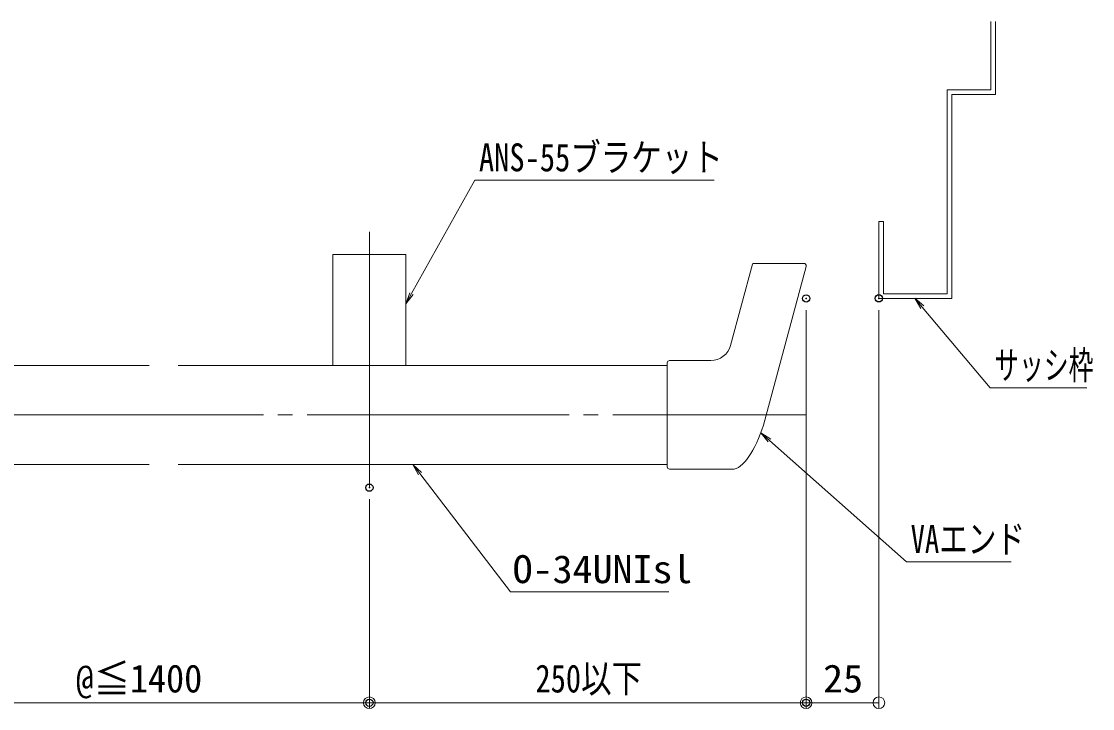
# Model space of a CAD drawing. Units: millimetres, scale not verified. Extents: x -800 to 800, y -554 to 554.
# Drawn here: x 70.7 to 438.6, y -59.6 to 176.3 of the extents above; entities that cross this region are included whole.
import ezdxf
from ezdxf.enums import TextEntityAlignment as Align

# ---------------------------------------------------------------- set-up
doc = ezdxf.new("R2010")
doc.units = ezdxf.units.MM
doc.header["$LTSCALE"] = 5
doc.header["$PDMODE"] = 32
doc.header["$PDSIZE"] = 2.5
doc.linetypes.add('LONG_CHAIN', pattern=[21, 18, -1, 1, -1])
for name, color, linetype, lineweight in [('0-0_4手摺（外線）', 3, 'Continuous', 9), ('0-1_6寸法', 1, 'Continuous', 9), ('0-2_0', 7, 'Continuous', 9), ('0-4_3ブラケット芯', 4, 'LONG_CHAIN', 9), ('0-5_4手摺芯', 5, 'LONG_CHAIN', 9), ('0-8_1躯体（鉄骨）', 134, 'Continuous', 9), ('0-9_3ブラケット', 4, 'Continuous', 9), ('1-F_6文字', 2, 'Continuous', 9)]:
    doc.layers.add(name, color=color, linetype=linetype, lineweight=lineweight)
doc.layers.add('0-3_Defpoints', color=7, linetype='Continuous')
doc.styles.add('ＭＳ ゴシック', font='')
doc.styles.get('ＭＳ ゴシック').set_extended_font_data('MS Gothic')

# ---------------------------------------------------------------- blocks, each defined once
blk = doc.blocks.new('_Origin')
at = {"layer": '0-2_0', "color": 1}
blk.add_line((0, 0), (-5, 0), dxfattribs=at)
blk.add_circle((0, 0), 2.5, dxfattribs=at)
blk = doc.blocks.new('MLeader15')
at = {"layer": '1-F_6文字'}
blk.add_line((379.601, 77.834), (377.536, 81.324), dxfattribs=at)
at = {"layer": '1-F_6文字', "color": 1}
blk.add_line((404.922, 50.488), (436.656, 50.488), dxfattribs=at)
at = {"layer": '1-F_6文字'}
blk.add_lwpolyline([(380.621, 78.693), (377.536, 81.324), (380.111, 78.263)], dxfattribs=at)
at = {"layer": '1-F_6文字', "color": 1}
blk.add_lwpolyline([(380.111, 78.263), (403.482, 50.488), (404.922, 50.488)], dxfattribs=at)
at = {"layer": '1-F_6文字', "style": 'ＭＳ ゴシック', "width": 0.65}
blk.add_text('サッシ枠', height=9.604, dxfattribs=at).set_placement((404.868, 50.638), align=Align.BOTTOM_LEFT)
blk = doc.blocks.new('MLeader20')
at = {"layer": '1-F_6文字', "color": 1}
blk.add_line((227.846, 121.842), (308.699, 121.842), dxfattribs=at)
at = {"layer": '1-F_6文字'}
blk.add_line((205.265, 82.565), (202.735, 79.396), dxfattribs=at)
at = {"layer": '1-F_6文字', "color": 1}
blk.add_lwpolyline([(204.683, 82.89), (226.406, 121.842), (227.846, 121.842)], dxfattribs=at)
at = {"layer": '1-F_6文字'}
blk.add_lwpolyline([(204.101, 83.214), (202.735, 79.396), (204.683, 82.89)], dxfattribs=at)
at = {"layer": '1-F_6文字', "style": 'ＭＳ ゴシック', "width": 0.8}
blk.add_text('ANS-55ブラケット', height=9.604, dxfattribs=at).set_placement((227.873, 121.991), align=Align.BOTTOM_LEFT)
blk = doc.blocks.new('MLeader21')
at = {"layer": '1-F_6文字'}
blk.add_line((327.24, 31.953), (324.687, 35.103), dxfattribs=at)
at = {"layer": '1-F_6文字', "color": 1}
blk.add_line((376.121, -9.159), (410.622, -9.159), dxfattribs=at)
at = {"layer": '1-F_6文字'}
blk.add_lwpolyline([(328.124, 32.951), (324.687, 35.103), (327.682, 32.452)], dxfattribs=at)
at = {"layer": '1-F_6文字', "color": 1}
blk.add_lwpolyline([(327.682, 32.452), (374.681, -9.159), (376.121, -9.159)], dxfattribs=at)
at = {"layer": '1-F_6文字', "style": 'ＭＳ ゴシック', "width": 0.75}
blk.add_text('VAエンド', height=9.604, dxfattribs=at).set_placement((376.147, -9.009), align=Align.BOTTOM_LEFT)
blk = doc.blocks.new('MLeader22')
at = {"layer": '1-F_6文字'}
blk.add_line((207.074, 20.681), (205.175, 24.264), dxfattribs=at)
at = {"layer": '1-F_6文字', "color": 1}
blk.add_line((240.094, -19.547), (293.121, -19.547), dxfattribs=at)
at = {"layer": '1-F_6文字'}
blk.add_lwpolyline([(208.133, 21.49), (205.175, 24.264), (207.604, 21.086)], dxfattribs=at)
at = {"layer": '1-F_6文字', "color": 1}
blk.add_lwpolyline([(207.604, 21.086), (238.654, -19.547), (240.094, -19.547)], dxfattribs=at)
at = {"layer": '1-F_6文字', "style": 'ＭＳ ゴシック', "width": 1.05}
blk.add_text('O-34UNIsl', height=9.604, dxfattribs=at).set_placement((239.454, -19.397), align=Align.BOTTOM_LEFT)

msp = doc.modelspace()

# ---------------------------------------------------------------- linework, layer by layer
at = {"layer": '0-0_4手摺（外線）'}
for p, q in [((314.296, 65.102), (321.783, 93.041)), ((322.072, 93.264), (339.435, 93.264)), ((326.041, 39.387), (340.207, 92.257)), ((292.545, 23.414), (292.545, 59.114)), ((307.535, 59.914), (293.345, 59.914)), ((-67.011, 58.264), (114.612, 58.264)), ((124.612, 58.264), (292.545, 58.264)), ((-67.011, 24.264), (114.612, 24.264)), ((124.612, 24.264), (292.545, 24.264)), ((315.536, 22.614), (293.345, 22.614))]:
    msp.add_line(p, q, dxfattribs=at)
for centre, radius, start, end in [((322.072, 92.964), 0.3, 90, 165), ((339.435, 92.464), 0.8, 345, 90), ((307.535, 66.914), 7, 270, 345), ((293.345, 59.114), 0.8, 90, 180), ((293.345, 23.414), 0.8, 180, 270)]:
    msp.add_arc(centre, radius, start, end, dxfattribs=at)
msp.add_ellipse((319.038, 41.264), major_axis=(4.997, 18.65), ratio=0.375494, start_param=3.3421443, end_param=4.712389, dxfattribs=at)
at = {"layer": '0-1_6寸法'}
for p, q in [((365.235, 77.264), (365.235, -59.586)), ((340.235, 77.242), (340.235, -59.586)), ((340.235, 77.242), (340.235, -59.586)), ((190.235, 12.264), (190.235, -59.586)), ((190.235, 12.264), (190.235, -59.586)), ((36.589, -57.586), (186.235, -57.586)), ((336.235, -57.586), (194.235, -57.586)), ((361.235, -57.586), (344.235, -57.586))]:
    msp.add_line(p, q, dxfattribs=at)
at = {"layer": '0-3_Defpoints'}
for p in [(340.235, 81.242), (365.235, 81.264), (190.235, 16.264), (190.235, 16.264), (190.235, -57.586), (190.235, -57.586), (340.235, -57.586)]:
    msp.add_point(p, dxfattribs=at)
at = {"layer": '0-4_3ブラケット芯'}
msp.add_line((190.235, 16.264), (190.235, 104.14), dxfattribs=at)
at = {"layer": '0-5_4手摺芯'}
msp.add_line((-146.18, 41.264), (340.235, 41.264), dxfattribs=at)
at = {"layer": '0-8_1躯体（鉄骨）'}
for p, q in [((405.235, 151.264), (405.235, 176.347)), ((390.235, 151.264), (405.235, 151.264)), ((390.235, 81.264), (390.235, 151.264)), ((365.235, 81.264), (365.235, 107.688)), ((365.235, 107.688), (366.835, 107.688)), ((366.835, 82.864), (366.835, 107.688)), ((365.235, 81.264), (390.235, 81.264))]:
    msp.add_line(p, q, dxfattribs=at)
msp.add_lwpolyline([(366.835, 82.864), (388.635, 82.864), (388.635, 152.864), (403.635, 152.864), (403.635, 176.347)], dxfattribs=at)
at = {"layer": '0-9_3ブラケット'}
for p, q in [((177.735, 96.264), (202.735, 96.264)), ((177.735, 58.264), (177.735, 96.264)), ((202.735, 58.264), (202.735, 96.264))]:
    msp.add_line(p, q, dxfattribs=at)

# ---------------------------------------------------------------- block references
at = {"layer": '0-1_6寸法', "xscale": 0.8, "yscale": 0.8}
for p in [(190.235, -57.586), (340.235, -57.586), (365.235, -57.586)]:
    msp.add_blockref('_Origin', p, dxfattribs=at)
at = {"layer": '0-1_6寸法', "xscale": 0.8, "yscale": 0.8, "rotation": 180}
for p in [(190.235, -57.586), (340.235, -57.586)]:
    msp.add_blockref('_Origin', p, dxfattribs=at)
at = {"layer": '1-F_6文字'}
for name in ['MLeader20', 'MLeader15', 'MLeader21', 'MLeader22']:
    msp.add_blockref(name, (0, 0), dxfattribs=at)

# ---------------------------------------------------------------- texts
at = {"layer": '0-1_6寸法', "color": 2, "style": 'ＭＳ ゴシック'}
for s, width, p in [('@≦1400', 0.95, (89.379, -56.937)), ('250以下', 0.8, (247.268, -56.937)), ('25', 1.05, (346.068, -56.937))]:
    msp.add_text(s, height=9.604, dxfattribs=dict(at, width=width)).set_placement(p, align=Align.BOTTOM_LEFT)

doc.saveas('drawing.dxf')
